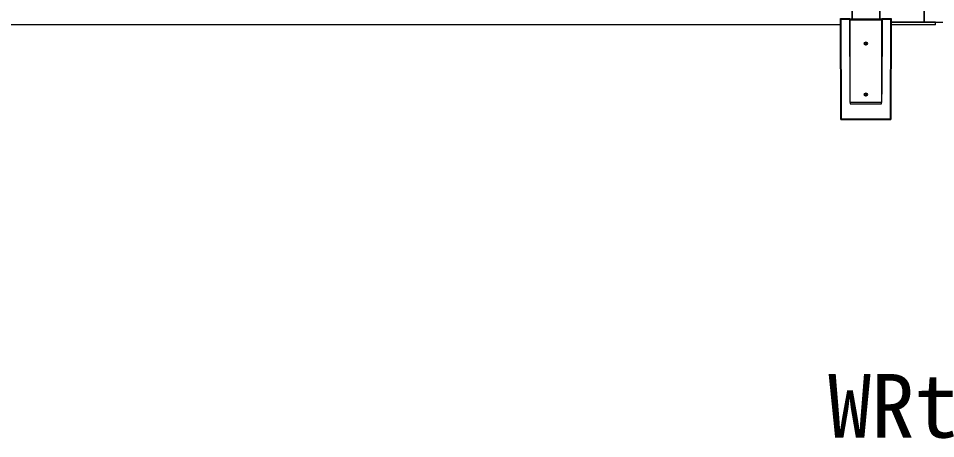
# Model space of a CAD drawing. Units: millimetres, scale not verified. Extents: x -8750 to 8750, y -12999 to 12940.
# Drawn here: x -4784 to -2987, y 7863 to 8686 of the extents above; entities that cross this region are included whole.
import ezdxf
from ezdxf.enums import TextEntityAlignment as Align

# ---------------------------------------------------------------- set-up
doc = ezdxf.new("R2010")
doc.units = ezdxf.units.MM
doc.header["$LTSCALE"] = 70
doc.layers.add('0-5_YKK_A1', color=4, linetype='Continuous')
doc.layers.add('0-6_YKK_D', color=6, linetype='Continuous')
doc.styles.add('ＭＳ ゴシック', font='')
doc.styles.get('ＭＳ ゴシック').set_extended_font_data('MS Gothic')

msp = doc.modelspace()

# ---------------------------------------------------------------- linework, layer by layer
at = {"layer": '0-5_YKK_A1'}
for p, q in [((-3009, 8678.68), (-3009, 10286.67)), ((-3008.5, 8678.65), (-3008.5, 10286.65)), ((-3151, 9902.87), (-3151, 8684.4)), ((-3150, 9902.87), (-3150, 8684.4)), ((-3097, 9902.87), (-3097, 8684.4)), ((-3096, 9902.87), (-3096, 8684.4)), ((-3172.75, 8487.63), (-3173.38, 8686.04)), ((-3173.38, 8686.04), (-3172.93, 8685.2)), ((-3172.75, 8487.63), (-3173.38, 8686.04)), ((-3172.93, 8685.2), (-3172.3, 8487.69)), ((-3171.93, 8684.2), (-3172.93, 8685.19)), ((-3154.61, 8685.19), (-3172.93, 8685.19)), ((-3171.3, 8488.69), (-3171.93, 8684.2)), ((-3171.93, 8684.2), (-3155.55, 8684.2)), ((-3155.55, 8684.09), (-3155.08, 8537.57)), ((-3155.55, 8684.09), (-3155.08, 8683.22)), ((-3154.09, 8684.22), (-3154.61, 8685.19)), ((-3154.09, 8684.22), (-3154.09, 8683.17)), ((-3092.91, 8684.22), (-3154.09, 8684.22)), ((-3152.12, 8686.04), (-3151.87, 8684.4)), ((-3151.87, 8684.4), (-3095, 8684.4)), ((-3095, 8684.4), (-3094.74, 8686.04)), ((-3092.38, 8685.19), (-3092.91, 8684.22)), ((-3092.91, 8684.22), (-3092.91, 8683.17)), ((-3074.07, 8685.19), (-3092.38, 8685.19)), ((-3091.44, 8684.09), (-3091.91, 8537.57)), ((-3091.91, 8683.22), (-3091.44, 8684.09)), ((-3091.44, 8684.2), (-3075.06, 8684.2)), ((-3075.06, 8684.2), (-3075.69, 8488.69)), ((-3074.07, 8685.19), (-3075.06, 8684.2)), ((-3074.69, 8487.69), (-3074.06, 8685.2)), ((-3073.61, 8686.04), (-3074.24, 8487.63)), ((-3073.61, 8686.04), (-3074.24, 8487.63)), ((-3073.61, 8686.04), (-3074.06, 8685.2)), ((-3173.34, 8673.19), (-6399.65, 8673.19)), ((-3155.08, 8683.22), (-3155.08, 8537.57)), ((-3154.09, 8683.17), (-3092.91, 8683.17)), ((-3154.09, 8520.94), (-3154.09, 8683.17)), ((-3092.91, 8683.17), (-3092.91, 8520.94)), ((-3091.91, 8537.57), (-3091.91, 8683.22)), ((-2987, 8673.66), (-3073.65, 8673.66)), ((-2987, 8673.19), (-3073.65, 8673.19)), ((-2987, 8678.52), (-3073.63, 8678.52)), ((-2987, 8678.2), (-3073.63, 8678.2)), ((-2987, 8678.17), (-3073.63, 8678.17)), ((-2987, 8677.85), (-3073.63, 8677.85)), ((-3008.5, 8678.65), (-2961.5, 8678.65)), ((-2987, 8678.52), (-2987, 8678.65)), ((-2987, 8678.2), (-2987, 8678.52)), ((-2987, 8678.17), (-2987, 8678.2)), ((-2987, 8677.85), (-2987, 8678.17)), ((-2987, 8673.66), (-2987, 8677.85)), ((-2987, 8673.19), (-2987, 8673.66)), ((-3092.91, 8520.94), (-3154.09, 8520.94)), ((-3154.08, 8518.32), (-3092.91, 8518.32)), ((-3172.75, 8487.63), (-3172.3, 8487.69)), ((-3074.24, 8487.63), (-3172.75, 8487.63)), ((-3171.3, 8488.69), (-3172.3, 8487.69)), ((-3172.3, 8487.69), (-3074.69, 8487.69)), ((-3075.69, 8488.69), (-3171.3, 8488.69)), ((-3075.69, 8488.69), (-3074.69, 8487.69)), ((-3074.24, 8487.63), (-3074.69, 8487.69))]:
    msp.add_line(p, q, dxfattribs=at)
msp.add_lwpolyline([(-3154.45, 8520.94), (-3154.18, 8518.99), (-3154.09, 8518.36), (-3154.08, 8518.32)], dxfattribs=at)
for centre in [(-3123.49, 8637.35), (-3123.49, 8537.49)]:
    msp.add_circle(centre, 2, dxfattribs=at)
for centre, radius, start, end in [((-3154.08, 8683.21), 1, 90.33323, 179.58819), ((-3092.91, 8683.21), 1, 0.41181, 89.66677), ((-3154.31, 8688.68), 5.51, 261.98271, 272.37953), ((-3092.68, 8688.68), 5.51, 267.62047, 278.01729), ((-3008.62, 8681.06), 2.41, 261.04481, 272.9634), ((-3123.5, 8637.22), 3, 184.64421, 355.35562), ((-3123.5, 8637.49), 2, 182.01535, 357.98465), ((-3123.5, 8537.36), 3, 184.98052, 355.01718), ((-3123.5, 8537.63), 2, 182.01535, 357.98465), ((-3154.09, 8538.88), 17.95, 268.85343, 270.01591), ((-3393.07, 8561.84), 303.3, 351.74911, 352.24905), ((-3092.9, 8538.88), 17.95, 269.98409, 271.14657)]:
    msp.add_arc(centre, radius, start, end, dxfattribs=at)
for centre, major_axis, ratio, start_param, end_param in [((-3173.38, 8685.54), (-0.002, 0.5), 0.061078, 6.1695427, 6.2219864), ((-3171.93, 8685.21), (1, 0), 0.113935, 3.2029649, 3.2554086), ((-3154.55, 8684.09), (0.479, -0.888), 0.991726, 4.1078282, 4.2175476), ((-3154.61, 8684.2), (0.529, 0.886), 0.878896, 0.5965642, 2.0539141), ((-3092.38, 8684.2), (-0.529, 0.886), 0.878896, 4.2292712, 5.6866211), ((-3092.44, 8684.09), (-0.479, -0.888), 0.991726, 2.0656377, 2.1753571), ((-3075.06, 8685.21), (1, 0), 0.113935, 6.1693694, 6.2218131), ((-3073.61, 8685.54), (0.002, 0.5), 0.061078, 0.0611989, 0.1136426), ((-3154.09, 8538.73), (0, -19.11), 0.052342, 4.7734755, 5.9105409), ((-3092.91, 8538.73), (0, -19.11), 0.052342, 0.3726444, 1.5097098), ((-3150.97, 8518.32), (-0.16, 50), 0.0623, 1.5182266, 1.5705921), ((-3096.02, 8518.32), (0.16, 50), 0.0623, 4.7125932, 4.7649587), ((-3172.25, 8487.63), (0.5, 0), 0.008727, 3.0806179, 3.1328939), ((-3172.3, 8488.69), (0, 1), 0.061078, 3.1501231, 3.2023991), ((-3074.69, 8488.69), (0, 1), 0.061078, 3.0807862, 3.1330623), ((-3074.74, 8487.63), (0.5, 0), 0.008727, 0.0086987, 0.0609748)]:
    msp.add_ellipse(centre, major_axis=major_axis, ratio=ratio, start_param=start_param, end_param=end_param, dxfattribs=at)
for centre in [(-3123.5, 8636.74), (-3123.5, 8536.88)]:
    msp.add_ellipse(centre, major_axis=(3, 0), ratio=0.998629, dxfattribs=at)

# ---------------------------------------------------------------- texts
at = {"layer": '0-6_YKK_D', "style": 'ＭＳ ゴシック'}
msp.add_text('WRt', height=124.6, dxfattribs=at).set_placement((-3197.61, 7827.37), align=Align.BOTTOM_LEFT)

doc.saveas('drawing.dxf')
